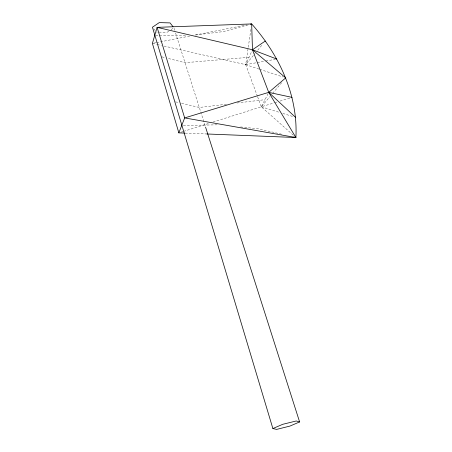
<?xml version="1.0" encoding="UTF-8"?>
<svg xmlns="http://www.w3.org/2000/svg" width="452" height="452" viewBox="0 0 452 452"><rect width="100%" height="100%" fill="white"/><g stroke="black" fill="none" stroke-linecap="round" stroke-linejoin="round"><path stroke-width="0.34" stroke-dasharray="2.26 1.69" d="M257.425 96.27L245.713 64.67L250.866 29.459M164.053 46.053L245.713 64.67L252.47 49.748M213.05 122.063L261.329 106.802L268.725 92.366M259.052 69.077L245.713 64.67L255.075 53.376M257.753 50.149L262.657 44.234M293.28 135.182L261.329 106.802L269.917 96.632M272.624 93.417L281.664 82.71M168.805 31.171L167.116 32.301L156.465 32.064M171.059 29.657L173.873 27.77L174.704 30.357M180.868 132.233L182.879 131.6M183.546 131.385L209.7 123.119M257.668 96.931L261.329 106.802L274.019 102.915M274.692 102.711L277.364 101.892M280.037 101.073L290.726 97.796M248.317 24.843L223.486 31.583L195.083 35.064M153.765 43.126L155.833 42.72M156.522 42.584L189.62 36.098M195.134 35.013L246.848 24.877M245.713 64.67L265.025 61.167M265.714 61.043L275.37 59.291M226.554 104.237L199.298 107.469L181.591 103.282M237.034 102.994L264.979 99.672M249.052 57.297L185.021 62.698L168.065 58.421M183.32 125.464L217.135 124.837M155.601 35.471L186.761 35.561M185.201 133.12L207.056 133.984M240.65 126.939L258.691 128.882L281.692 134.216M152.386 43.398L156.499 44.336M157.189 44.488L161.307 45.432M175.455 101.83L178.862 102.638M161.963 56.884L165.353 57.737M261.329 106.802L279.432 112.378M282.782 113.412L293.506 116.712M259.719 69.297L283.065 77.01M153.776 28.843L155.567 30.99M175.529 32.945L205.344 126.407"/><path stroke-width="0.68" d="M184.495 133.091L178.851 132.871L184.659 117.921L157.104 27.346L251.674 23.933C279.172 54.935 298.145 95.383 295.896 137.51L207.056 133.984M265.33 41.008L252.47 49.748L157.104 27.346L152.386 43.398L178.851 132.871M173.026 26.691L170.042 22.905L159.257 22.6L152.437 27.227L272.878 428.547L282.754 424.298L296.224 420.981L299.614 421.936L205.553 127.08M299.614 421.936L289.885 426.1L276.618 429.4L272.878 428.547M250.295 24.205L251.674 23.933L252.47 49.748L268.725 92.366L295.896 137.51L184.659 117.921L268.725 92.366L285.732 77.891L252.47 49.748L276.754 59.042M292.06 97.383L268.725 92.366L295.518 117.334M293.868 137.035L295.896 137.51"/></g></svg>
